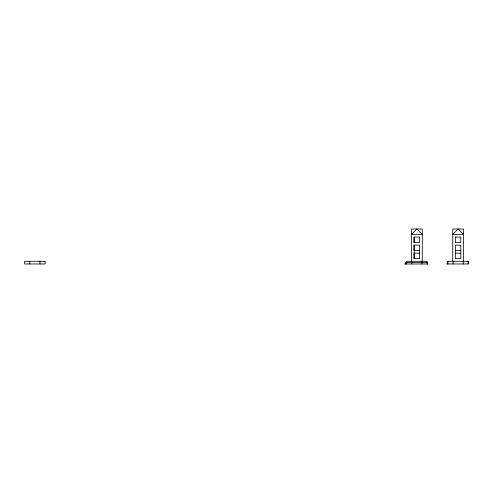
<?xml version="1.0" encoding="UTF-8"?>
<svg xmlns="http://www.w3.org/2000/svg" width="493" height="493" viewBox="0 0 493 493"><rect width="100%" height="100%" fill="white"/><g stroke="black" fill="none" stroke-linecap="round" stroke-linejoin="round"><path stroke-width="0.74" d="M455.218 237.09L460.819 237.09L460.819 242.464L455.218 242.464M455.218 245.157L460.819 245.157L460.819 258.603L455.218 258.603M419.58 250.536L413.978 250.536L413.978 245.157L419.58 245.157L419.58 258.603L413.978 258.603L413.978 253.223L419.58 253.223M455.218 250.536L460.819 250.536M455.218 253.223L460.819 253.223M406.676 262.368L427.111 262.368M406.805 262.905L405.351 262.905L405.351 263.983M404.47 263.983L427.665 263.983M446.775 263.983L468.35 263.983L468.35 261.29L447.675 261.29L447.675 263.983M468.116 261.29L468.116 263.983M463.506 261.29L463.506 229.017L452.753 229.017L452.753 261.29M463.241 261.29L463.241 263.983M455.44 237.09L455.44 242.464M455.44 245.157L455.44 258.603M453.018 261.29L453.018 263.983M447.909 261.29L447.909 263.983M427.511 262.905L427.511 263.983M427.111 263.983L427.111 261.29L406.676 261.29L406.676 263.983M422.273 261.29L422.273 229.017L411.513 229.017L411.513 261.29M422.002 261.29L422.002 263.983M414.206 237.09L414.206 242.464M414.206 245.157L414.206 258.603M411.784 261.29L411.784 263.983M405.949 262.368L405.949 263.983M39.982 261.29L39.982 263.983M29.759 261.29L29.759 263.983M416.893 229.017L411.513 234.397L422.273 234.397L416.893 229.017M458.133 229.017L452.753 234.397L463.506 234.397L458.133 229.017M419.58 237.09L413.978 237.09L413.978 242.464L419.58 242.464L419.58 237.09M45.091 261.29L24.65 261.29L24.65 263.983L45.091 263.983L45.091 261.29"/></g></svg>
